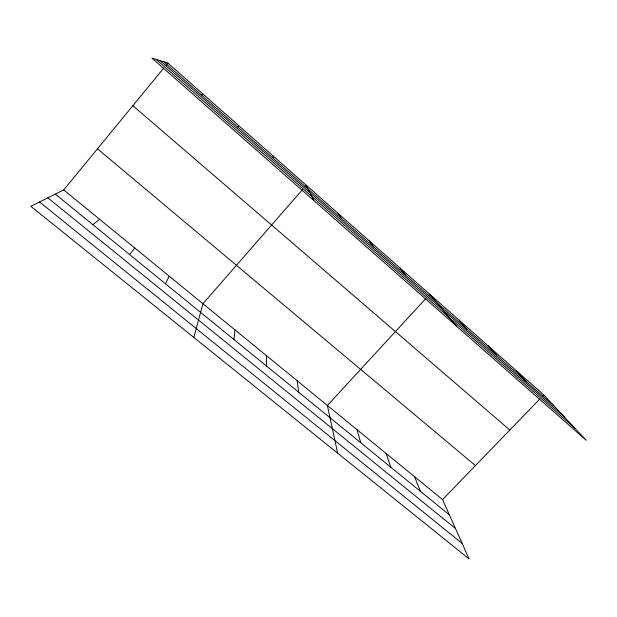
<?xml version="1.0" encoding="UTF-8"?>
<svg xmlns="http://www.w3.org/2000/svg" width="617" height="617" viewBox="0 0 617 617"><rect width="100%" height="100%" fill="white"/><g stroke="black" fill="none" stroke-linecap="round" stroke-linejoin="round"><path stroke-width="0.93" d="M233.974 339.543L234.992 329.925M193.823 337.445L202.939 303.726L302.5 189.596M165.479 283.781L169.235 276.177M237.661 126.932L238.586 125.49M129.578 254.551L134.807 248.042M63.713 189.928L442.559 499.593L469.082 558.909L30.85 206.325L63.713 189.928L163.644 68.202M166.058 65.263L167.87 63.057L543.754 394.926L586.15 440.245L151.929 58.091L167.87 63.057M305.022 186.704L306.279 185.262L313.829 200.579M425.861 298.489L327.403 405.469L337.615 453.14M428.453 295.674L429.748 294.27L456.264 325.93M442.559 499.593L539.767 399.052M542.428 396.299L543.754 394.926M92.866 224.673L99.645 219.297M201.165 94.74L203.618 94.617M39.55 201.983L462.156 543.423M47.848 197.841L455.485 528.499M55.329 194.108L449.415 514.933M97.471 148.813L475.422 465.596M132.879 105.684L509.827 430.018M156.163 59.409L575.052 428.375M163.821 61.793L554.691 406.618M160.196 60.667L564.378 416.969M516.082 370.493L526.054 381.345M487.87 345.582L496.824 355.569M459.094 320.177L467 329.254M399.816 267.84L405.485 274.981M369.274 240.869L373.748 246.985M338.101 213.351L341.332 218.387M414.585 476.725L420.447 491.348M386.08 453.426L390.908 467.3M357.027 429.679L360.775 442.775M272.799 155.7L273.331 158.407M297.209 380.782L298.667 392.211M266.405 355.608L266.652 366.143"/></g></svg>
